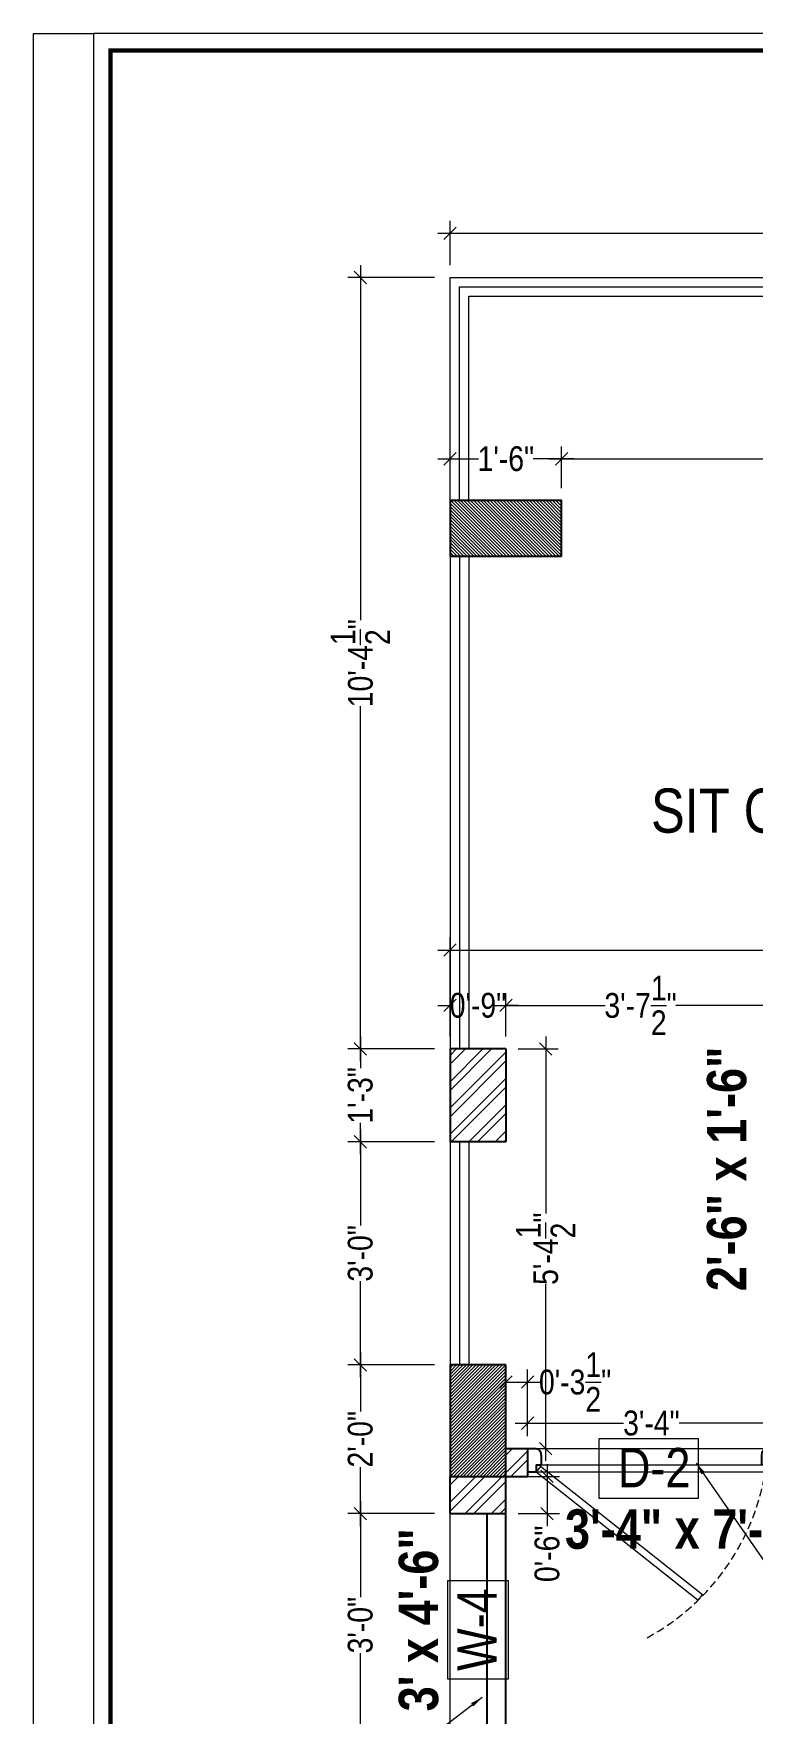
# Model space of a CAD drawing. Header units: millimetres. Extents: x 3295 to 3976, y 1437 to 1916.
# Drawn here: x 3295 to 3411.1, y 1644.7 to 1915.9 of the extents above; entities that cross this region are included whole.
import ezdxf

# ---------------------------------------------------------------- set-up
doc = ezdxf.new("R2010")
doc.units = ezdxf.units.MM
doc.linetypes.add('DASHED2', pattern=[0.375, 0.25, -0.125])
for name, color, linetype, lineweight in [('COLUMNS', 3, 'Continuous', 25), ('dimensions', 251, 'Continuous', 13), ('HATCH', 8, 'Continuous', 5), ('TEXT', 38, 'Continuous', 15), ('Title Sheet', 7, 'Continuous', 9), ('WALLS', 7, 'Continuous', 25)]:
    doc.layers.add(name, color=color, linetype=linetype, lineweight=lineweight)
doc.layers.add('doors', color=251, linetype='Continuous')
doc.styles.add('Swiss-LT', font='swissc.ttf')
doc.dimstyles.new('INNER', dxfattribs={"dimtxt": 4, "dimasz": 2, "dimexe": 2, "dimexo": 2, "dimgap": 0, "dimtad": 0, "dimzin": 1, "dimdsep": 46, "dimlunit": 4, "dimtxsty": 'Swiss-LT', "dimblk": 'OBLIQUE', "dimcen": 0.125, "dimdle": 2, "dimclrd": 256, "dimclre": 256, "dimclrt": 7, "dimadec": 0, "dimazin": 0, "dimtfac": 1, "dimtofl": 0, "dimtmove": 0, "dimatfit": 3, "dimfxl": 12, "dimfxlon": 1, "dimtolj": 1, "dimtzin": 0, "dimlwd": -1, "dimlwe": -1, "dimarcsym": 0})

# ---------------------------------------------------------------- blocks, each defined once
blk = doc.blocks.new('_Oblique')
at = {"color": 0, "linetype": 'ByBlock', "lineweight": -2}
blk.add_line((-0.5, -0.5), (0.5, 0.5), dxfattribs=at)
blk = doc.blocks.new('*D232')
at = {"layer": 'Defpoints', "color": 0, "ltscale": 20, "transparency": 16777216}
for p in [(3347.74, 1676.99), (3362.24, 1676.99), (3362.24, 1640.99)]:
    blk.add_point(p, dxfattribs=at)
at = {"layer": 'dimensions', "ltscale": 20, "transparency": 16777216}
for p, q in [((3347.74, 1678.99), (3347.74, 1663.51)), ((3359.74, 1676.99), (3345.74, 1676.99)), ((3347.74, 1638.99), (3347.74, 1654.48)), ((3359.74, 1640.99), (3345.74, 1640.99))]:
    blk.add_line(p, q, dxfattribs=at)
at = {"layer": 'dimensions', "ltscale": 20, "transparency": 16777216, "xscale": 2, "yscale": 2, "zscale": 2}
for p, rotation in [((3347.74, 1676.99), 90), ((3347.74, 1640.99), 270)]:
    blk.add_blockref('_Oblique', p, dxfattribs=dict(at, rotation=rotation))
at = {"layer": 'dimensions', "color": 7, "ltscale": 20, "transparency": 16777216, "insert": (3347.74, 1658.99), "char_height": 4, "attachment_point": 5, "rotation": 90, "style": 'Swiss-LT'}
blk.add_mtext('\\A1;3\'-0"', dxfattribs=at)
blk = doc.blocks.new('*D233')
at = {"layer": 'Defpoints', "color": 0, "ltscale": 20, "transparency": 16777216}
for p in [(3347.74, 1700.99), (3362.24, 1700.99), (3362.24, 1676.99)]:
    blk.add_point(p, dxfattribs=at)
at = {"layer": 'dimensions', "ltscale": 20, "transparency": 16777216}
for p, q in [((3347.74, 1702.99), (3347.74, 1693.49)), ((3359.74, 1700.99), (3345.74, 1700.99)), ((3347.74, 1674.99), (3347.74, 1684.5)), ((3359.74, 1676.99), (3345.74, 1676.99))]:
    blk.add_line(p, q, dxfattribs=at)
at = {"layer": 'dimensions', "ltscale": 20, "transparency": 16777216, "xscale": 2, "yscale": 2, "zscale": 2}
for p, rotation in [((3347.74, 1700.99), 90), ((3347.74, 1676.99), 270)]:
    blk.add_blockref('_Oblique', p, dxfattribs=dict(at, rotation=rotation))
at = {"layer": 'dimensions', "color": 7, "ltscale": 20, "transparency": 16777216, "insert": (3347.74, 1688.99), "char_height": 4, "attachment_point": 5, "rotation": 90, "style": 'Swiss-LT'}
blk.add_mtext('\\A1;2\'-0"', dxfattribs=at)
blk = doc.blocks.new('*D234')
at = {"layer": 'Defpoints', "color": 0, "ltscale": 20, "transparency": 16777216}
for p in [(3347.74, 1736.99), (3362.24, 1736.99), (3362.24, 1700.99)]:
    blk.add_point(p, dxfattribs=at)
at = {"layer": 'dimensions', "ltscale": 20, "transparency": 16777216}
for p, q in [((3347.74, 1738.99), (3347.74, 1723.51)), ((3359.74, 1736.99), (3345.74, 1736.99)), ((3347.74, 1698.99), (3347.74, 1714.48)), ((3359.74, 1700.99), (3345.74, 1700.99))]:
    blk.add_line(p, q, dxfattribs=at)
at = {"layer": 'dimensions', "ltscale": 20, "transparency": 16777216, "xscale": 2, "yscale": 2, "zscale": 2}
for p, rotation in [((3347.74, 1736.99), 90), ((3347.74, 1700.99), 270)]:
    blk.add_blockref('_Oblique', p, dxfattribs=dict(at, rotation=rotation))
at = {"layer": 'dimensions', "color": 7, "ltscale": 20, "transparency": 16777216, "insert": (3347.74, 1718.99), "char_height": 4, "attachment_point": 5, "rotation": 90, "style": 'Swiss-LT'}
blk.add_mtext('\\A1;3\'-0"', dxfattribs=at)
blk = doc.blocks.new('*D235')
at = {"layer": 'Defpoints', "color": 0, "ltscale": 20, "transparency": 16777216}
for p in [(3347.74, 1751.99), (3362.24, 1751.99), (3362.24, 1736.99)]:
    blk.add_point(p, dxfattribs=at)
at = {"layer": 'dimensions', "ltscale": 20, "transparency": 16777216}
for p, q in [((3359.74, 1751.99), (3345.74, 1751.99)), ((3347.74, 1753.99), (3347.74, 1748.91)), ((3347.74, 1734.99), (3347.74, 1740.07)), ((3359.74, 1736.99), (3345.74, 1736.99))]:
    blk.add_line(p, q, dxfattribs=at)
at = {"layer": 'dimensions', "ltscale": 20, "transparency": 16777216, "xscale": 2, "yscale": 2, "zscale": 2}
for p, rotation in [((3347.74, 1751.99), 90), ((3347.74, 1736.99), 270)]:
    blk.add_blockref('_Oblique', p, dxfattribs=dict(at, rotation=rotation))
at = {"layer": 'dimensions', "color": 7, "ltscale": 20, "transparency": 16777216, "insert": (3347.74, 1744.49), "char_height": 4, "attachment_point": 5, "rotation": 90, "style": 'Swiss-LT'}
blk.add_mtext('\\A1;1\'-3"', dxfattribs=at)
blk = doc.blocks.new('*D236')
at = {"layer": 'Defpoints', "color": 0, "ltscale": 20, "transparency": 16777216}
for p in [(3347.74, 1876.49), (3362.24, 1876.49), (3362.24, 1751.99)]:
    blk.add_point(p, dxfattribs=at)
at = {"layer": 'dimensions', "ltscale": 20, "transparency": 16777216}
for p, q in [((3359.74, 1876.49), (3345.74, 1876.49)), ((3347.74, 1878.49), (3347.74, 1821.18)), ((3347.74, 1749.99), (3347.74, 1807.31)), ((3359.74, 1751.99), (3345.74, 1751.99))]:
    blk.add_line(p, q, dxfattribs=at)
at = {"layer": 'dimensions', "ltscale": 20, "transparency": 16777216, "xscale": 2, "yscale": 2, "zscale": 2}
for p, rotation in [((3347.74, 1876.49), 90), ((3347.74, 1751.99), 270)]:
    blk.add_blockref('_Oblique', p, dxfattribs=dict(at, rotation=rotation))
at = {"layer": 'dimensions', "color": 7, "ltscale": 20, "transparency": 16777216, "insert": (3347.74, 1814.24), "char_height": 4, "attachment_point": 5, "rotation": 90, "style": 'Swiss-LT'}
blk.add_mtext('\\A1;10\'-4{\\H1x;\\S1/2;}"', dxfattribs=at)
blk = doc.blocks.new('*D237')
at = {"layer": 'Defpoints', "color": 0, "ltscale": 20, "transparency": 16777216}
for p in [(3362.24, 1847.23), (3362.24, 1840.49), (3380.24, 1840.49)]:
    blk.add_point(p, dxfattribs=at)
at = {"layer": 'dimensions', "ltscale": 20, "transparency": 16777216}
for p, q in [((3362.24, 1842.49), (3362.24, 1849.23)), ((3380.24, 1842.49), (3380.24, 1849.23)), ((3360.24, 1847.23), (3366.82, 1847.23)), ((3382.24, 1847.23), (3375.66, 1847.23))]:
    blk.add_line(p, q, dxfattribs=at)
at = {"layer": 'dimensions', "ltscale": 20, "transparency": 16777216, "xscale": 2, "yscale": 2, "zscale": 2, "rotation": 180}
blk.add_blockref('_Oblique', (3362.24, 1847.23), dxfattribs=at)
at = {"layer": 'dimensions', "ltscale": 20, "transparency": 16777216, "xscale": 2, "yscale": 2, "zscale": 2}
blk.add_blockref('_Oblique', (3380.24, 1847.23), dxfattribs=at)
at = {"layer": 'dimensions', "color": 7, "ltscale": 20, "transparency": 16777216, "insert": (3371.24, 1847.23), "char_height": 4, "attachment_point": 5, "style": 'Swiss-LT'}
blk.add_mtext('\\A1;1\'-6"', dxfattribs=at)
blk = doc.blocks.new('*D238')
at = {"layer": 'Defpoints', "color": 0, "ltscale": 20, "transparency": 16777216}
for p in [(3467.24, 1847.23), (3380.24, 1840.49), (3467.24, 1840.49)]:
    blk.add_point(p, dxfattribs=at)
at = {"layer": 'dimensions', "ltscale": 20, "transparency": 16777216}
for p, q in [((3380.24, 1842.49), (3380.24, 1849.23)), ((3467.24, 1842.49), (3467.24, 1849.23)), ((3378.24, 1847.23), (3419.24, 1847.23)), ((3469.24, 1847.23), (3428.24, 1847.23))]:
    blk.add_line(p, q, dxfattribs=at)
at = {"layer": 'dimensions', "ltscale": 20, "transparency": 16777216, "xscale": 2, "yscale": 2, "zscale": 2, "rotation": 180}
blk.add_blockref('_Oblique', (3380.24, 1847.23), dxfattribs=at)
at = {"layer": 'dimensions', "ltscale": 20, "transparency": 16777216, "xscale": 2, "yscale": 2, "zscale": 2}
blk.add_blockref('_Oblique', (3467.24, 1847.23), dxfattribs=at)
at = {"layer": 'dimensions', "color": 7, "ltscale": 20, "transparency": 16777216, "insert": (3423.74, 1847.23), "char_height": 4, "attachment_point": 5, "style": 'Swiss-LT'}
blk.add_mtext('\\A1;7\'-3"', dxfattribs=at)
blk = doc.blocks.new('*D178')
at = {"layer": 'Defpoints', "color": 0, "ltscale": 20, "transparency": 16777216}
for p in [(3371.24, 1682.99), (3371.24, 1676.99), (3377.9, 1676.99)]:
    blk.add_point(p, dxfattribs=at)
at = {"layer": 'dimensions', "ltscale": 20, "transparency": 16777216}
for p, q in [((3377.9, 1684.99), (3377.9, 1676.99)), ((3373.24, 1682.99), (3379.9, 1682.99)), ((3373.24, 1676.99), (3379.9, 1676.99)), ((3377.9, 1676.99), (3377.9, 1674.99))]:
    blk.add_line(p, q, dxfattribs=at)
at = {"layer": 'dimensions', "ltscale": 20, "transparency": 16777216, "xscale": 2, "yscale": 2, "zscale": 2}
for p, rotation in [((3377.9, 1682.99), 90), ((3377.9, 1676.99), 270)]:
    blk.add_blockref('_Oblique', p, dxfattribs=dict(at, rotation=rotation))
at = {"layer": 'dimensions', "color": 7, "ltscale": 20, "transparency": 16777216, "insert": (3377.9, 1670.5), "char_height": 4, "attachment_point": 5, "rotation": 90, "style": 'Swiss-LT'}
blk.add_mtext('\\A1;0\'-6"', dxfattribs=at)
blk = doc.blocks.new('*D179')
at = {"layer": 'Defpoints', "color": 0, "ltscale": 20, "transparency": 16777216}
for p in [(3371.24, 1698.23), (3371.24, 1687.49), (3374.74, 1687.49)]:
    blk.add_point(p, dxfattribs=at)
at = {"layer": 'dimensions', "ltscale": 20, "transparency": 16777216}
for p, q in [((3371.24, 1689.49), (3371.24, 1700.23)), ((3374.74, 1689.49), (3374.74, 1700.23)), ((3371.24, 1698.23), (3376.74, 1698.23)), ((3374.74, 1698.23), (3376.74, 1698.23))]:
    blk.add_line(p, q, dxfattribs=at)
at = {"layer": 'dimensions', "ltscale": 20, "transparency": 16777216, "xscale": 2, "yscale": 2, "zscale": 2, "rotation": 180}
blk.add_blockref('_Oblique', (3371.24, 1698.23), dxfattribs=at)
at = {"layer": 'dimensions', "ltscale": 20, "transparency": 16777216, "xscale": 2, "yscale": 2, "zscale": 2}
blk.add_blockref('_Oblique', (3374.74, 1698.23), dxfattribs=at)
at = {"layer": 'dimensions', "color": 7, "ltscale": 20, "transparency": 16777216, "insert": (3382.42, 1698.23), "char_height": 4, "attachment_point": 5, "style": 'Swiss-LT'}
blk.add_mtext('\\A1;0\'-3{\\H1x;\\S1/2;}"', dxfattribs=at)
blk = doc.blocks.new('*D180')
at = {"layer": 'Defpoints', "color": 0, "ltscale": 20, "transparency": 16777216}
for p in [(3374.74, 1691.59), (3374.74, 1687.49), (3414.74, 1687.49)]:
    blk.add_point(p, dxfattribs=at)
at = {"layer": 'dimensions', "ltscale": 20, "transparency": 16777216}
for p, q in [((3374.74, 1689.49), (3374.74, 1693.59)), ((3414.74, 1689.49), (3414.74, 1693.59)), ((3372.74, 1691.59), (3390.22, 1691.59)), ((3416.74, 1691.59), (3399.25, 1691.59))]:
    blk.add_line(p, q, dxfattribs=at)
at = {"layer": 'dimensions', "ltscale": 20, "transparency": 16777216, "xscale": 2, "yscale": 2, "zscale": 2, "rotation": 180}
blk.add_blockref('_Oblique', (3374.74, 1691.59), dxfattribs=at)
at = {"layer": 'dimensions', "ltscale": 20, "transparency": 16777216, "xscale": 2, "yscale": 2, "zscale": 2}
blk.add_blockref('_Oblique', (3414.74, 1691.59), dxfattribs=at)
at = {"layer": 'dimensions', "color": 7, "ltscale": 20, "transparency": 16777216, "insert": (3394.74, 1691.59), "char_height": 4, "attachment_point": 5, "style": 'Swiss-LT'}
blk.add_mtext('\\A1;3\'-4"', dxfattribs=at)
blk = doc.blocks.new('*D200')
at = {"layer": 'Defpoints', "color": 0, "ltscale": 20, "transparency": 16777216}
for p in [(3371.24, 1759.01), (3371.24, 1751.99), (3414.74, 1751.99)]:
    blk.add_point(p, dxfattribs=at)
at = {"layer": 'dimensions', "ltscale": 20, "transparency": 16777216}
for p, q in [((3371.24, 1753.99), (3371.24, 1761.01)), ((3414.74, 1753.99), (3414.74, 1761.01)), ((3369.24, 1759.01), (3387.28, 1759.01)), ((3416.74, 1759.01), (3398.69, 1759.01))]:
    blk.add_line(p, q, dxfattribs=at)
at = {"layer": 'dimensions', "ltscale": 20, "transparency": 16777216, "xscale": 2, "yscale": 2, "zscale": 2, "rotation": 180}
blk.add_blockref('_Oblique', (3371.24, 1759.01), dxfattribs=at)
at = {"layer": 'dimensions', "ltscale": 20, "transparency": 16777216, "xscale": 2, "yscale": 2, "zscale": 2}
blk.add_blockref('_Oblique', (3414.74, 1759.01), dxfattribs=at)
at = {"layer": 'dimensions', "color": 7, "ltscale": 20, "transparency": 16777216, "insert": (3392.99, 1759.01), "char_height": 4, "attachment_point": 5, "style": 'Swiss-LT'}
blk.add_mtext('\\A1;3\'-7{\\H1x;\\S1/2;}"', dxfattribs=at)
blk = doc.blocks.new('*D201')
at = {"layer": 'Defpoints', "color": 0, "ltscale": 20, "transparency": 16777216}
for p in [(3362.24, 1759.01), (3362.24, 1751.99), (3371.24, 1751.99)]:
    blk.add_point(p, dxfattribs=at)
at = {"layer": 'dimensions', "ltscale": 20, "transparency": 16777216}
for p, q in [((3362.24, 1753.99), (3362.24, 1761.01)), ((3371.24, 1753.99), (3371.24, 1761.01)), ((3360.24, 1759.01), (3362.24, 1759.01)), ((3373.24, 1759.01), (3371.23, 1759.01))]:
    blk.add_line(p, q, dxfattribs=at)
at = {"layer": 'dimensions', "ltscale": 20, "transparency": 16777216, "xscale": 2, "yscale": 2, "zscale": 2, "rotation": 180}
blk.add_blockref('_Oblique', (3362.24, 1759.01), dxfattribs=at)
at = {"layer": 'dimensions', "ltscale": 20, "transparency": 16777216, "xscale": 2, "yscale": 2, "zscale": 2}
blk.add_blockref('_Oblique', (3371.24, 1759.01), dxfattribs=at)
at = {"layer": 'dimensions', "color": 7, "ltscale": 20, "transparency": 16777216, "insert": (3366.74, 1759.01), "char_height": 4, "attachment_point": 5, "style": 'Swiss-LT'}
blk.add_mtext('\\A1;0\'-9"', dxfattribs=at)
blk = doc.blocks.new('*D202')
at = {"layer": 'Defpoints', "color": 0, "ltscale": 20, "transparency": 16777216}
for p in [(3371.24, 1751.99), (3377.67, 1751.99), (3371.24, 1687.49)]:
    blk.add_point(p, dxfattribs=at)
at = {"layer": 'dimensions', "ltscale": 20, "transparency": 16777216}
for p, q in [((3373.24, 1751.99), (3379.67, 1751.99)), ((3377.67, 1753.99), (3377.67, 1725.44)), ((3377.67, 1685.49), (3377.67, 1714.05)), ((3373.24, 1687.49), (3379.67, 1687.49))]:
    blk.add_line(p, q, dxfattribs=at)
at = {"layer": 'dimensions', "ltscale": 20, "transparency": 16777216, "xscale": 2, "yscale": 2, "zscale": 2}
for p, rotation in [((3377.67, 1751.99), 90), ((3377.67, 1687.49), 270)]:
    blk.add_blockref('_Oblique', p, dxfattribs=dict(at, rotation=rotation))
at = {"layer": 'dimensions', "color": 7, "ltscale": 20, "transparency": 16777216, "insert": (3377.67, 1719.74), "char_height": 4, "attachment_point": 5, "rotation": 90, "style": 'Swiss-LT'}
blk.add_mtext('\\A1;5\'-4{\\H1x;\\S1/2;}"', dxfattribs=at)
blk = doc.blocks.new('*D215')
at = {"layer": 'Defpoints', "color": 0, "ltscale": 20, "transparency": 16777216}
for p in [(3936.99, 1883.63), (3362.24, 1876.49), (3936.99, 1876.49)]:
    blk.add_point(p, dxfattribs=at)
at = {"layer": 'dimensions', "ltscale": 20, "transparency": 16777216}
for p, q in [((3362.24, 1878.49), (3362.24, 1885.63)), ((3936.99, 1878.49), (3936.99, 1885.63)), ((3360.24, 1883.63), (3641.18, 1883.63)), ((3938.99, 1883.63), (3658.04, 1883.63))]:
    blk.add_line(p, q, dxfattribs=at)
at = {"layer": 'dimensions', "ltscale": 20, "transparency": 16777216, "xscale": 2, "yscale": 2, "zscale": 2, "rotation": 180}
blk.add_blockref('_Oblique', (3362.24, 1883.63), dxfattribs=at)
at = {"layer": 'dimensions', "ltscale": 20, "transparency": 16777216, "xscale": 2, "yscale": 2, "zscale": 2}
blk.add_blockref('_Oblique', (3936.99, 1883.63), dxfattribs=at)
at = {"layer": 'dimensions', "color": 7, "ltscale": 20, "transparency": 16777216, "insert": (3649.61, 1883.63), "char_height": 4, "attachment_point": 5, "style": 'Swiss-LT'}
blk.add_mtext('\\A1;47\'-10{\\H1x;\\S3/4;}"', dxfattribs=at)
blk = doc.blocks.new('*D219')
at = {"layer": 'Defpoints', "color": 0, "ltscale": 20, "transparency": 16777216}
for p in [(3362.24, 1767.95), (3362.24, 1751.99), (3491.24, 1751.99)]:
    blk.add_point(p, dxfattribs=at)
at = {"layer": 'dimensions', "ltscale": 20, "transparency": 16777216}
for p, q in [((3360.24, 1767.95), (3420.99, 1767.95)), ((3362.24, 1755.95), (3362.24, 1769.95)), ((3493.24, 1767.95), (3432.48, 1767.95)), ((3491.24, 1755.95), (3491.24, 1769.95))]:
    blk.add_line(p, q, dxfattribs=at)
at = {"layer": 'dimensions', "ltscale": 20, "transparency": 16777216, "xscale": 2, "yscale": 2, "zscale": 2, "rotation": 180}
blk.add_blockref('_Oblique', (3362.24, 1767.95), dxfattribs=at)
at = {"layer": 'dimensions', "ltscale": 20, "transparency": 16777216, "xscale": 2, "yscale": 2, "zscale": 2}
blk.add_blockref('_Oblique', (3491.24, 1767.95), dxfattribs=at)
at = {"layer": 'dimensions', "color": 7, "ltscale": 20, "transparency": 16777216, "insert": (3426.74, 1767.95), "char_height": 4, "attachment_point": 5, "style": 'Swiss-LT'}
blk.add_mtext('\\A1;10\'-9"', dxfattribs=at)
blk = doc.blocks.new('A$C58046971')
at = {"layer": 'doors', "lineweight": 0}
for p, q in [((0, 0), (40, 0)), ((2.22, -2.63), (37.78, -2.63)), ((1.42, -3.75), (38.58, -3.75))]:
    blk.add_line(p, q, dxfattribs=at)
at = {"layer": 'doors', "color": 134, "lineweight": -3}
for p, q in [((0, 0), (1.16, 0)), ((1.42, -2.63), (1.42, -3.75)), ((1.42, -2.63), (2.22, -2.63)), ((2.22, -1.07), (2.22, -2.63)), ((37.78, -1.07), (37.78, -2.63)), ((38.58, -2.63), (37.78, -2.63)), ((38.58, -2.63), (38.58, -3.75)), ((40, 0), (38.84, 0)), ((0, -3.75), (1.42, -3.75)), ((40, -3.75), (38.58, -3.75))]:
    blk.add_line(p, q, dxfattribs=at)
at = {"layer": 'doors', "lineweight": 0}
blk.add_lwpolyline([(1.42, -3.75), (27.58, -24.47), (28.27, -23.6), (2.12, -2.88)], close=True, dxfattribs=at)
at = {"layer": 'doors', "linetype": 'DASHED2', "lineweight": 0, "ltscale": 5}
blk.add_arc((1.51, 2.35), 37.4, 298.4596, 352.3468, dxfattribs=at)
at = {"layer": 'doors', "color": 134, "lineweight": -3}
for centre, major_axis, start_param, end_param in [((1.16, -1.07), (-0.755, 0.755), 3.926991, 5.497788), ((38.84, -1.07), (0.755, -0.755), 2.356195, 3.926991)]:
    blk.add_ellipse(centre, major_axis=major_axis, ratio=1, start_param=start_param, end_param=end_param, dxfattribs=at)
blk = doc.blocks.new('A$C38E01DC9')
at = {"layer": 'COLUMNS', "lineweight": 13, "ltscale": 20}
h = blk.add_hatch(dxfattribs=at)
h.set_pattern_fill('ANSI31', color=251, scale=3, style=0)
h.set_pattern_definition([(45, (-325034.08293, 115213.30426), (-0.26516504294, 0.26516504294), [])])
h.paths.add_polyline_path([(0, -18), (9, -18), (9, 0), (0, 0)])
at = {"layer": 'COLUMNS', "ltscale": 20}
blk.add_lwpolyline([(0, -18), (9, -18), (9, 0), (0, 0)], close=True, dxfattribs=at)

msp = doc.modelspace()

# ---------------------------------------------------------------- hatches: boundary and pattern name
at = {"layer": 'HATCH', "ltscale": 20}
h = msp.add_hatch(dxfattribs=at)
h.set_pattern_fill('ANSI32', color=256, scale=8, style=0)
h.set_pattern_definition([(45, (3612.9748, 1836.2214), (-2.12132, 2.12132), []), (45, (3614.389, 1836.2214), (-2.12132, 2.12132), [])])
h.paths.add_polyline_path([(3614.237, 1840.494), (3609.737, 1840.494), (3609.737, 1831.494), (3614.237, 1831.494)])
h.paths.add_polyline_path([(3614.237, 1687.494), (3609.837, 1687.494), (3609.837, 1682.994), (3614.237, 1682.994)])
h.paths.add_polyline_path([(3806.237, 1679.994), (3797.237, 1679.994), (3797.237, 1639.494), (3806.237, 1639.494)])
h.paths.add_polyline_path([(3632.237, 1522.494), (3627.737, 1522.494), (3627.737, 1510.494), (3632.237, 1510.494)])
h.paths.add_polyline_path([(3374.737, 1687.494), (3371.237, 1687.494), (3371.237, 1682.994), (3374.737, 1682.994)])
h.paths.add_polyline_path([(3641.237, 1840.494), (3632.237, 1840.494), (3632.237, 1831.494), (3641.237, 1831.494)])
h.paths.add_polyline_path([(3776.237, 1840.494), (3681.237, 1840.494), (3681.237, 1831.494), (3776.237, 1831.494)])
h.paths.add_polyline_path([(3845.237, 1840.494), (3836.237, 1840.494), (3836.237, 1831.494), (3845.237, 1831.494)])
h.paths.add_polyline_path([(3863.237, 1831.494), (3854.237, 1831.494), (3854.237, 1819.494), (3863.237, 1819.494)])
h.paths.add_polyline_path([(3854.237, 1691.994), (3806.237, 1691.994), (3806.237, 1685.994), (3854.237, 1685.994)])
h.paths.add_polyline_path([(3854.237, 1633.494), (3806.237, 1633.494), (3806.237, 1627.494), (3854.237, 1627.494)])
h.paths.add_polyline_path([(3863.237, 1646.994), (3854.237, 1646.994), (3854.237, 1639.494), (3863.237, 1639.494)])
h.paths.add_polyline_path([(3863.237, 1627.494), (3854.237, 1627.494), (3856.644, 1627.494), (3858.737, 1627.494), (3861.024, 1627.494)])
h.paths.add_polyline_path([(3863.237, 1626.89), (3858.737, 1627.494), (3854.237, 1626.626), (3854.237, 1531.494), (3863.237, 1531.494)])
h.paths.add_polyline_path([(3845.237, 1531.494), (3768.737, 1531.494), (3768.737, 1522.494), (3845.237, 1522.494)])
h.paths.add_polyline_path([(3720.737, 1540.494), (3716.237, 1540.494), (3716.237, 1510.494), (3720.737, 1510.494)])
h.paths.add_polyline_path([(3720.737, 1574.994), (3704.237, 1574.994), (3704.237, 1570.494), (3720.737, 1570.494)])
h.paths.add_polyline_path([(3549.737, 1589.994), (3567.737, 1589.994), (3567.737, 1594.494), (3545.237, 1594.494), (3545.237, 1522.494), (3555.737, 1522.494), (3555.737, 1531.494), (3549.737, 1531.494)])
h.paths.add_polyline_path([(3614.237, 1531.494), (3585.737, 1531.494), (3585.737, 1522.494), (3614.237, 1522.494)])
h.paths.add_polyline_path([(3485.237, 1531.494), (3380.237, 1531.494), (3380.237, 1522.494), (3485.237, 1522.494)])
h.paths.add_polyline_path([(3371.237, 1640.994), (3362.237, 1640.994), (3362.237, 1531.494), (3371.237, 1531.494)])
h.paths.add_polyline_path([(3371.237, 1682.994), (3362.237, 1682.994), (3362.237, 1676.994), (3371.237, 1676.994)])
h.paths.add_polyline_path([(3495.737, 1763.994), (3491.237, 1763.994), (3491.237, 1751.994), (3414.737, 1751.994), (3414.737, 1747.494), (3495.737, 1747.494)])
h.paths.add_polyline_path([(3632.237, 1831.494), (3627.737, 1831.494), (3627.737, 1691.994), (3632.237, 1691.994)])
h.paths.add_polyline_path([(3371.237, 1751.994), (3362.237, 1751.994), (3362.237, 1736.994), (3371.237, 1736.994)])
h.paths.add_polyline_path([(3573.737, 1682.994), (3573.737, 1687.494), (3495.737, 1687.494), (3495.737, 1717.494), (3491.237, 1717.494), (3491.237, 1687.494), (3419.237, 1687.494), (3419.237, 1717.494), (3414.737, 1717.494), (3414.737, 1682.994)])
h.paths.add_polyline_path([(3549.737, 1831.494), (3549.737, 1840.494), (3467.237, 1840.494), (3467.237, 1831.494), (3491.237, 1831.494), (3491.237, 1823.994), (3495.737, 1823.994), (3495.737, 1831.494)])
h.paths.add_polyline_path([(3854.237, 1753.494), (3863.237, 1753.494), (3863.237, 1771.494), (3854.237, 1771.494)])
h.paths.add_polyline_path([(3863.237, 1705.494), (3854.237, 1705.494), (3854.237, 1700.994), (3863.237, 1700.994)])
h.paths.add_polyline_path([(3773.237, 1691.994), (3773.237, 1687.494), (3797.237, 1687.494), (3797.237, 1691.994)])
h.paths.add_polyline_path([(3627.737, 1642.494), (3627.737, 1531.494), (3632.237, 1531.494), (3632.237, 1570.494), (3644.237, 1570.494), (3644.237, 1574.994), (3632.237, 1574.994), (3632.237, 1646.994), (3545.237, 1646.994), (3545.237, 1624.494), (3549.737, 1624.494), (3549.737, 1642.494)])

# ---------------------------------------------------------------- linework, layer by layer
at = {"layer": 'TEXT', "color": 1}
for points in [[(3386.332, 1689.104), (3402.273, 1689.104), (3402.273, 1679.413), (3386.332, 1679.413)], [(3361.893, 1650.249), (3361.893, 1666.213), (3371.585, 1666.213), (3371.585, 1650.249)]]:
    msp.add_lwpolyline(points, close=True, dxfattribs=at)
at = {"layer": 'Title Sheet', "color": 250}
msp.add_lwpolyline([(3304.635, 1437.187), (3294.969, 1437.187), (3294.969, 1915.86), (3304.635, 1915.86)], dxfattribs=at)
msp.add_lwpolyline([(3304.635, 1437.187), (3976.105, 1437.187), (3976.105, 1915.86), (3304.635, 1915.86)], close=True, dxfattribs=at)
at = {"layer": 'Title Sheet', "color": 7, "const_width": 0.706}
msp.add_lwpolyline([(3307.377, 1439.929), (3973.364, 1439.929), (3973.364, 1913.118), (3307.377, 1913.118)], close=True, dxfattribs=at)
at = {"layer": 'WALLS', "color": 251, "lineweight": 18, "ltscale": 5}
for p, q in [((3362.237, 1876.494), (3936.987, 1876.494)), ((3362.237, 1840.494), (3362.237, 1876.494)), ((3362.237, 1831.494), (3362.237, 1751.994)), ((3362.237, 1736.994), (3362.237, 1700.994)), ((3362.237, 1640.994), (3362.237, 1676.994))]:
    msp.add_line(p, q, dxfattribs=at)
at = {"layer": 'WALLS', "color": 124, "lineweight": 18}
for p, q in [((3363.737, 1874.994), (3935.487, 1874.994)), ((3363.737, 1840.494), (3363.737, 1874.994)), ((3365.237, 1873.494), (3933.987, 1873.494)), ((3365.237, 1840.494), (3365.237, 1873.494)), ((3363.737, 1831.494), (3363.737, 1751.994)), ((3365.237, 1831.494), (3365.237, 1751.994)), ((3363.737, 1736.994), (3363.737, 1700.994)), ((3365.237, 1736.994), (3365.237, 1700.994))]:
    msp.add_line(p, q, dxfattribs=at)
at = {"layer": 'WALLS', "ltscale": 20}
for p, q in [((3362.237, 1751.994), (3362.237, 1736.994)), ((3371.237, 1751.994), (3362.237, 1751.994)), ((3371.237, 1751.994), (3371.237, 1736.994)), ((3371.237, 1736.994), (3362.237, 1736.994)), ((3371.237, 1687.494), (3374.737, 1687.494)), ((3374.737, 1687.494), (3374.737, 1682.994)), ((3362.237, 1676.994), (3362.237, 1682.994)), ((3371.237, 1682.994), (3374.737, 1682.994)), ((3371.237, 1676.994), (3371.237, 1682.994)), ((3362.237, 1676.994), (3371.237, 1676.994))]:
    msp.add_line(p, q, dxfattribs=at)
at = {"layer": 'WALLS', "color": 34, "ltscale": 20}
for p, q in [((3368.237, 1640.994), (3368.237, 1676.994)), ((3371.237, 1640.994), (3371.237, 1676.994))]:
    msp.add_line(p, q, dxfattribs=at)

# ---------------------------------------------------------------- block references
at = {"layer": 'COLUMNS', "ltscale": 20}
for p, rotation in [((3362.237, 1831.494), 90), ((3371.237, 1682.994), 180)]:
    msp.add_blockref('A$C38E01DC9', p, dxfattribs=dict(at, rotation=rotation))
at = {"layer": 'doors', "ltscale": 20}
msp.add_blockref('A$C58046971', (3374.737, 1687.494), dxfattribs=at)

# ---------------------------------------------------------------- texts
at = {"layer": 'TEXT', "color": 7, "insert": (3423.034, 1790.405), "char_height": 7.128, "attachment_point": 5, "style": 'Swiss-LT'}
msp.add_mtext('\\A1;{\\C256;SIT OUT AREA}', dxfattribs=at)
at = {"layer": 'TEXT', "color": 1, "attachment_point": 5, "rotation": 90, "style": 'Swiss-LT'}
for s, insert, char_height in [('\\A1;{\\fSwis721 Cn BT|b1|i0|c0|p34;2\'-6" x 1\'-6"}', (3406.933, 1732.632), 6.35105), ('\\A1;{\\fSwis721 Cn BT|b1|i0|c0|p34;3\' x 4\'-6"}', (3357.168, 1659.853), 6.35105), ('\\A1;W-4', (3366.595, 1658.272), 6.351)]:
    msp.add_mtext(s, dxfattribs=dict(at, insert=insert, char_height=char_height))
at = {"layer": 'TEXT', "color": 1, "attachment_point": 5, "style": 'Swiss-LT'}
for s, insert, char_height in [('\\A1;D-2', (3395.195, 1684.403), 6.351), ('\\A1;{\\fSwis721 Cn BT|b1|i0|c0|p34;3\'-4" x 7\'-0"}', (3400.524, 1674.45), 6.35105)]:
    msp.add_mtext(s, dxfattribs=dict(at, insert=insert, char_height=char_height))

# ---------------------------------------------------------------- dimensions: what is measured, and where the dimension line sits
at = {"layer": 'dimensions', "ltscale": 20}
for base, p1, p2, override, picture, middle in [((3936.987, 1883.633), (3362.237, 1876.494), (3936.987, 1876.494), {"dimpost": '\\X', "dimarcsym": 2}, '*D215', (3649.612, 1883.633)), ((3362.237, 1847.227), (3380.237, 1840.494), (3362.237, 1840.494), {"dimpost": '\\X', "dimarcsym": 2}, '*D237', (3371.237, 1847.227)), ((3467.237, 1847.227), (3380.237, 1840.494), (3467.237, 1840.494), {"dimpost": '\\X', "dimtmove": 1, "dimarcsym": 2}, '*D238', (3423.737, 1847.227)), ((3362.237, 1767.953), (3491.237, 1751.994), (3362.237, 1751.994), {"dimpost": '\\X', "dimarcsym": 2}, '*D219', (3426.737, 1767.953)), ((3371.237, 1759.007), (3414.737, 1751.994), (3371.237, 1751.994), {"dimpost": '\\X', "dimtmove": 1, "dimarcsym": 2}, '*D200', (3392.987, 1759.007)), ((3362.237, 1759.007), (3371.237, 1751.994), (3362.237, 1751.994), {"dimpost": '\\X', "dimtmove": 1, "dimarcsym": 2}, '*D201', (3366.737, 1759.007)), ((3374.737, 1691.586), (3414.737, 1687.494), (3374.737, 1687.494), {"dimpost": '\\X', "dimarcsym": 2}, '*D180', (3394.737, 1691.586))]:
    dim = msp.add_linear_dim(base=base, p1=p1, p2=p2, dimstyle='INNER', override=override, dxfattribs=at)
    dim.commit()
    dim.dimension.update_dxf_attribs({"geometry": picture, "text_midpoint": middle})
for base, p1, p2, override, picture, middle in [((3347.739, 1876.494), (3362.237, 1751.994), (3362.237, 1876.494), {"dimpost": '\\X', "dimtmove": 1, "dimarcsym": 2}, '*D236', (3347.739, 1814.244)), ((3347.739, 1751.994), (3362.237, 1736.994), (3362.237, 1751.994), {"dimpost": '\\X', "dimtmove": 1, "dimarcsym": 2}, '*D235', (3347.739, 1744.494)), ((3377.667, 1751.994), (3371.237, 1687.494), (3371.237, 1751.994), {"dimpost": '\\X', "dimarcsym": 2}, '*D202', (3377.667, 1719.744)), ((3347.739, 1736.994), (3362.237, 1700.994), (3362.237, 1736.994), {"dimpost": '\\X', "dimtmove": 1, "dimarcsym": 2}, '*D234', (3347.739, 1718.994)), ((3347.739, 1700.994), (3362.237, 1676.994), (3362.237, 1700.994), {"dimpost": '\\X', "dimtmove": 1, "dimarcsym": 2}, '*D233', (3347.739, 1688.994)), ((3377.902, 1676.994), (3371.237, 1682.994), (3371.237, 1676.994), {"dimpost": '\\X', "dimarcsym": 2}, '*D178', (3377.902, 1670.497)), ((3347.739, 1676.994), (3362.237, 1640.994), (3362.237, 1676.994), {"dimpost": '\\X', "dimtmove": 1, "dimarcsym": 2}, '*D232', (3347.739, 1658.994))]:
    dim = msp.add_linear_dim(base=base, p1=p1, p2=p2, angle=90, dimstyle='INNER', override=override, dxfattribs=at)
    dim.commit()
    dim.dimension.update_dxf_attribs({"geometry": picture, "text_midpoint": middle})
dim = msp.add_linear_dim(base=(3371.237, 1698.234), p1=(3374.737, 1687.494), p2=(3371.237, 1687.494), dimstyle='INNER', override={"dimpost": '\\X', "dimarcsym": 2}, dxfattribs=at)
dim.commit()
dim.dimension.update_dxf_attribs({"geometry": '*D179', "text_midpoint": (3382.424, 1698.234), "dimtype": 160})

# ---------------------------------------------------------------- leaders
for points in [[(3401.976, 1685.149), (3414.915, 1666.511), (3429.697, 1666.511)], [(3367.399, 1647.337), (3350.031, 1634.01), (3337.877, 1634.01)]]:
    msp.add_leader(points, dimstyle='INNER', override={"dimgap": 0, "dimtad": 0, "dimarcsym": 2}, dxfattribs=at)

doc.saveas('drawing.dxf')
